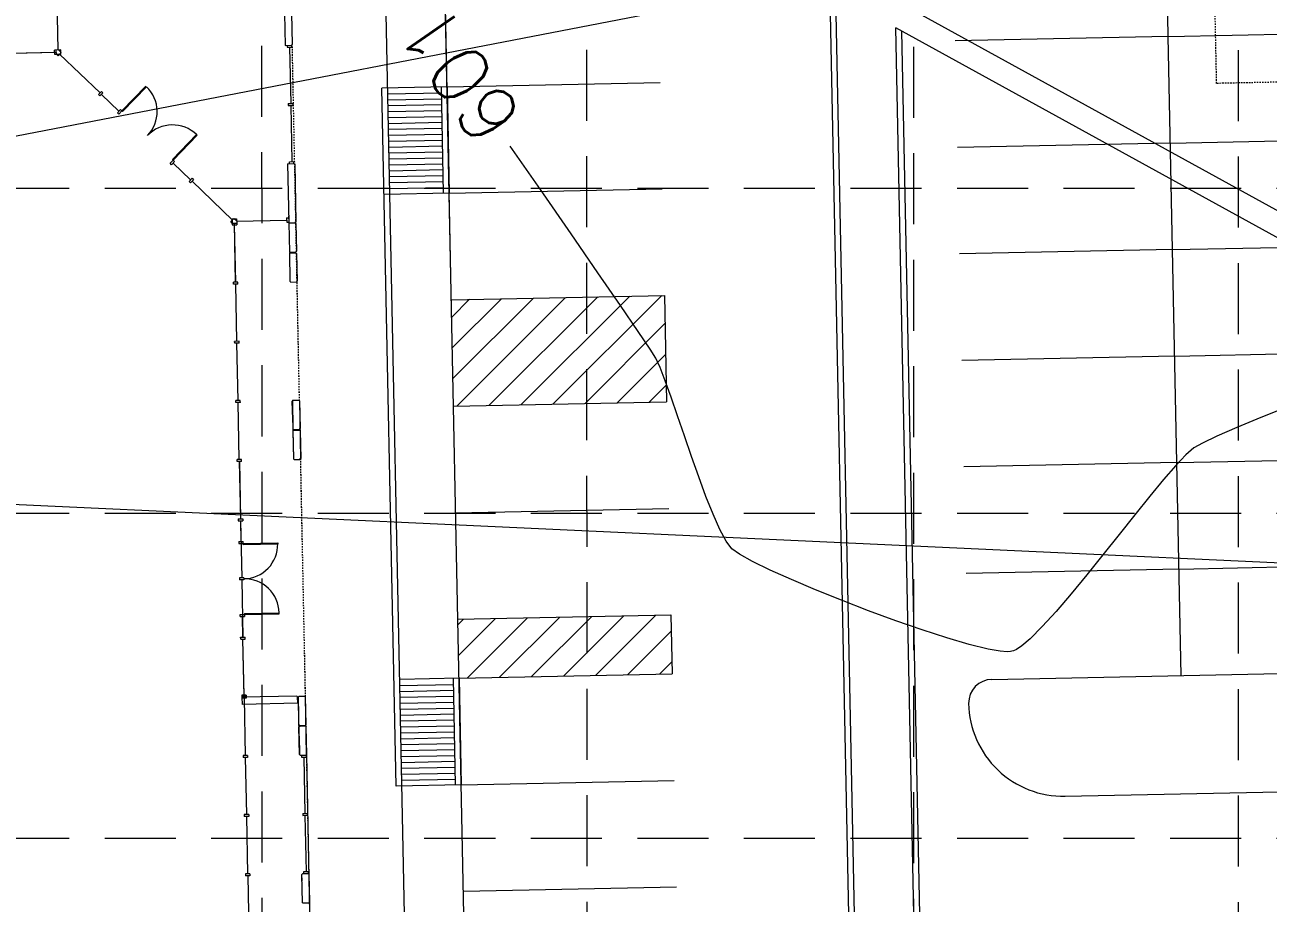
# Model space of a CAD drawing. Extents: x 2140663 to 2528301, y 336313 to 7007653.
# Drawn here: x 2528005.2 to 2528110.2, y 7007234.7 to 7007308.9 of the extents above; entities that cross this region are included whole.
import ezdxf

# ---------------------------------------------------------------- set-up
doc = ezdxf.new("R2010")
doc.units = 0
doc.header["$MEASUREMENT"] = 0
for name, pattern in [('HIDDEN', [0.375, 0.25, -0.125]), ('xdrc002ar$0$HIDDEN2', [0.1875, 0.125, -0.0625]), ('xdrc002ar$0$XR3$0$HIDDEN2', [0.1875, 0.125, -0.0625]), ('xdrc002pt$0$HIDDEN2', [0.1875, 0.125, -0.0625])]:
    doc.linetypes.add(name, pattern=pattern)
for name, color, linetype in [('1 EXISTING CONTOURS', 43, 'Continuous'), ('GRID', 254, 'HIDDEN'), ('SANDBAGS', 250, 'HIDDEN'), ('xdrc002ar$0$BASE1$0$awa', 7, 'Continuous'), ('xdrc002ar$0$WINDOWS', 8, 'Continuous'), ('xdrc002ar$0$xdrc002ar$0$C-PKNG-FACE-N', 1, 'Continuous'), ('xdrc002ar$0$xdrc002ar$0$C-PKNG-STRP-N', 6, 'Continuous'), ('xdrc002ar$0$xdrc002ar$0$l-walk-n', 2, 'Continuous'), ('xdrc002ar$0$XR3$0$BASE1$0$awa', 4, 'Continuous'), ('xdrc002ar$0$XR3$0$WINDOWS', 2, 'Continuous'), ('xdrc002pt$0$V-ESMT-WATR-N', 2, 'xdrc002pt$0$HIDDEN2'), ('xdrc002STM$0$C-STRM-PIPE-N', 5, 'Continuous')]:
    doc.layers.add(name, color=color, linetype=linetype)
doc.styles.add('L200', font='simplex', dxfattribs={"height": 12})
pattern_1 = [(45, (0, -12.47937491443008), (-1.325825214724776, 1.325825214724777), [])]

msp = doc.modelspace()

# ---------------------------------------------------------------- hatches: boundary and pattern name
at = {"layer": 'xdrc002ar$0$xdrc002ar$0$C-PKNG-STRP-N', "lineweight": 0}
h = msp.add_hatch(dxfattribs=at)
h.set_pattern_fill('ANSI31', scale=15, style=0)
h.set_pattern_definition(pattern_1)
h.paths.add_polyline_path([(2528059.225096128, 7007286.028946982), (2528041.228812036, 7007285.663570857), (2528041.411500099, 7007276.66542881), (2528059.40778419, 7007277.030804935)])
h = msp.add_hatch(dxfattribs=at)
h.set_pattern_fill('ANSI31', scale=15, style=0)
h.set_pattern_definition(pattern_1)
h.paths.add_polyline_path([(2528059.773160316, 7007259.034520844), (2528041.776876224, 7007258.669144719), (2528041.878369633, 7007253.670174916), (2528059.874653724, 7007254.035551041)])

# ---------------------------------------------------------------- linework, layer by layer
at = {"layer": '1 EXISTING CONTOURS', "color": 43, "lineweight": 0, "elevation": 601}
for points in [[(2528048.751486931, 7007294.964823651), (2528046.198498413, 7007298.637017111)], [(2528051.338977554, 7007291.234178281), (2528048.751486931, 7007294.964823651)], [(2528053.616255947, 7007287.939734285), (2528051.338977554, 7007291.234178281)], [(2528057.014889849, 7007282.978778201), (2528055.527000561, 7007285.161323609)], [(2528058.023602263, 7007281.471930009), (2528057.014889849, 7007282.978778201)], [(2528058.496816255, 7007280.720610978), (2528058.023602263, 7007281.471930009)], [(2528058.863023396, 7007279.927296244), (2528058.496816255, 7007280.720610978)], [(2528059.796238794, 7007277.428108792), (2528059.300185014, 7007278.807082123)], [(2528060.916773587, 7007274.166445195), (2528060.339122423, 7007275.858516425)], [(2528109.6223835, 7007275.703968783), (2528107.581891213, 7007274.856097936)], [(2528105.90879528, 7007274.130110867), (2528104.673610219, 7007273.549686393)], [(2528103.289351918, 7007272.563514766), (2528102.429796078, 7007271.651846504)], [(2528103.946850548, 7007273.138503325), (2528103.289351918, 7007272.563514766)], [(2528062.737709147, 7007269.036760079), (2528062.128129263, 7007270.687426847)], [(2528063.904361438, 7007266.253812222), (2528063.33380731, 7007267.536175145)], [(2528098.974922475, 7007267.487552714), (2528097.643274972, 7007265.81995486)], [(2528064.437309215, 7007265.257811484), (2528063.904361438, 7007266.253812222)], [(2528064.92058833, 7007264.616313105), (2528064.437309215, 7007265.257811484)], [(2528097.643274972, 7007265.81995486), (2528096.277638848, 7007264.111071915)], [(2528065.56496044, 7007264.154597064), (2528064.92058833, 7007264.616313105)], [(2528096.277638848, 7007264.111071915), (2528094.911627821, 7007262.419982805)], [(2528076.47355895, 7007259.382401367), (2528074.190755616, 7007260.263542038)], [(2528091.147482498, 7007258.044267696), (2528090.116109035, 7007257.015143146)], [(2528084.97243125, 7007256.531717411), (2528083.092033652, 7007257.082287933)], [(2528090.116109035, 7007257.015143146), (2528089.41013626, 7007256.414503398)], [(2528086.565390762, 7007256.140062748), (2528084.97243125, 7007256.531717411)], [(2528087.582581257, 7007255.961660704), (2528086.565390762, 7007256.140062748)], [(2528088.469820869, 7007255.932938094), (2528088.170343299, 7007255.916814622)], [(2528088.590056884, 7007255.95553831), (2528088.469820869, 7007255.932938094)], [(2528089.41013626, 7007256.414503398), (2528088.961441051, 7007256.113759045)]]:
    msp.add_lwpolyline(points, dxfattribs=at)
at = {"layer": '1 EXISTING CONTOURS', "color": 43, "lineweight": 0, "extrusion": (0.8239606097689873, 0.5666470802440602, 0), "elevation": 6053675.850658791}
msp.add_lwpolyline([(4341211.671279651, 601.0000000000003), (4341215.043298461, 601.0000000000003)], dxfattribs=at)
at = {"layer": '1 EXISTING CONTOURS', "color": 43, "lineweight": 0, "extrusion": (0.9315762429712293, 0.3635460129496803, 0), "elevation": 4902548.256816328}
msp.add_lwpolyline([(5608748.585470863, 601), (5608749.787964085, 601)], dxfattribs=at)
at = {"layer": '1 EXISTING CONTOURS', "color": 43, "lineweight": 0, "extrusion": (0.9450673430624302, 0.3268756905566988, 0), "elevation": 4679695.402969774}
msp.add_lwpolyline([(5795986.108593979, 601), (5795987.769419931, 601)], dxfattribs=at)
at = {"layer": '1 EXISTING CONTOURS', "color": 43, "lineweight": 0, "extrusion": (-0.3751913302079662, 0.926947391029705, 0), "elevation": 5546851.119886079}
msp.add_lwpolyline([(-4972496.232793774, 601), (-4972493.711211489, 601)], dxfattribs=at)
at = {"layer": '1 EXISTING CONTOURS', "color": 43, "lineweight": 0, "extrusion": (0.3980592363006494, -0.917359713741422, 0), "elevation": -5421855.082763968}
msp.add_lwpolyline([(5108494.525398327, 601), (5108492.701581666, 601)], dxfattribs=at)
at = {"layer": '1 EXISTING CONTOURS', "color": 43, "lineweight": 0, "extrusion": (0.945681942110007, 0.3250933163986083, 0), "elevation": 4668759.555230815}
msp.add_lwpolyline([(5804795.088409372, 601.0000000000007), (5804796.935129543, 601.0000000000007)], dxfattribs=at)
at = {"layer": '1 EXISTING CONTOURS', "color": 43, "lineweight": 0, "extrusion": (0.4924255822910909, -0.8703545518380886, 0), "elevation": -4853909.013948852}
msp.add_lwpolyline([(5650908.168177082, 601), (5650907.33316143, 601)], dxfattribs=at)
at = {"layer": '1 EXISTING CONTOURS', "color": 43, "lineweight": 0, "extrusion": (0.9430773504655794, 0.3325734671299301, 0), "elevation": 4714590.441243994}
msp.add_lwpolyline([(5767631.886821808, 601), (5767633.724007731, 601)], dxfattribs=at)
at = {"layer": '1 EXISTING CONTOURS', "color": 43, "lineweight": 0, "extrusion": (0.7565386725570075, -0.6539489559022793, 0), "elevation": -2669790.72412259}
msp.add_lwpolyline([(6954521.938113463, 601.0000000000007), (6954520.366126349, 601.0000000000007)], dxfattribs=at)
at = {"layer": '1 EXISTING CONTOURS', "color": 43, "lineweight": 0, "extrusion": (0.770996331368693, -0.6368395849945389, 0), "elevation": -2513350.307218978}
msp.add_lwpolyline([(7012574.867099777, 601), (7012573.041162548, 601)], dxfattribs=at)
at = {"layer": '1 EXISTING CONTOURS', "color": 43, "lineweight": 0, "extrusion": (0.9293573175328742, 0.3691814951322732, 0), "elevation": 4936427.664257361}
msp.add_lwpolyline([(5578941.159290867, 601.0000000000007), (5578942.773938864, 601.0000000000007)], dxfattribs=at)
at = {"layer": '1 EXISTING CONTOURS', "color": 43, "lineweight": 0, "extrusion": (0.7783773854846513, -0.6277966595690666, 0), "elevation": -2431324.051045936}
msp.add_lwpolyline([(7041432.651331903, 601), (7041430.637869193, 601)], dxfattribs=at)
at = {"layer": '1 EXISTING CONTOURS', "color": 43, "lineweight": 0, "extrusion": (-0.4822470734726404, -0.8760352505048378, 0), "elevation": -7357762.629275139}
msp.add_lwpolyline([(-1164556.82056779, 601), (-1164558.081111396, 601)], dxfattribs=at)
at = {"layer": '1 EXISTING CONTOURS', "color": 43, "lineweight": 0, "extrusion": (-0.4369588043641325, -0.89948151914793, 0), "elevation": -7407565.049203262}
msp.add_lwpolyline([(-787934.5971723786, 601.0000000000007), (-787936.2530757668, 601.0000000000007)], dxfattribs=at)
at = {"layer": '1 EXISTING CONTOURS', "color": 43, "lineweight": 0, "extrusion": (0.4098454674321249, 0.9121549719347821, 0), "elevation": 7427826.899983624}
msp.add_lwpolyline([(565902.9935938786, 601), (565904.9668262252, 601)], dxfattribs=at)
at = {"layer": '1 EXISTING CONTOURS', "color": 43, "lineweight": 0, "extrusion": (-0.3904665380984092, -0.9206171205367862, 0), "elevation": -7438132.103364646}
msp.add_lwpolyline([(-408714.6434041322, 601), (-408716.8545277258, 601)], dxfattribs=at)
at = {"layer": '1 EXISTING CONTOURS', "color": 43, "lineweight": 0, "extrusion": (0.771128466546675, -0.6366795803866915, 0), "elevation": -2511894.94472607}
msp.add_lwpolyline([(7013085.932124414, 601), (7013083.838807378, 601)], dxfattribs=at)
at = {"layer": '1 EXISTING CONTOURS', "color": 43, "lineweight": 0, "extrusion": (-0.3746206591616185, -0.9271781715125278, 0), "elevation": -7444047.578213645}
msp.add_lwpolyline([(-281089.2532123304, 601), (-281091.6223018779, 601)], dxfattribs=at)
at = {"layer": '1 EXISTING CONTOURS', "color": 43, "lineweight": 0, "extrusion": (0.7595521286870381, -0.650446434233434, 0), "elevation": -2637628.945514676}
msp.add_lwpolyline([(6966769.315060224, 601), (6966767.368828202, 601)], dxfattribs=at)
at = {"layer": '1 EXISTING CONTOURS', "color": 43, "lineweight": 0, "extrusion": (-0.3453423893336008, -0.9384767627007926, 0), "elevation": -7449202.070397704}
msp.add_lwpolyline([(-47360.22832275182, 601.0000000000007), (-47362.6730331406, 601.0000000000007)], dxfattribs=at)
at = {"layer": '1 EXISTING CONTOURS', "color": 43, "lineweight": 0, "extrusion": (0.740262436984528, -0.6723180232521866, 0), "elevation": -2839654.962985636}
msp.add_lwpolyline([(6886892.892791157, 601), (6886891.159305826, 601)], dxfattribs=at)
at = {"layer": '1 EXISTING CONTOURS', "color": 43, "lineweight": 0, "extrusion": (-0.3288415619581665, -0.9443851053086944, 0), "elevation": -7448887.963243172}
msp.add_lwpolyline([(83204.45314803626, 601.0000000000003), (83202.09069041722, 601.0000000000003)], dxfattribs=at)
at = {"layer": '1 EXISTING CONTOURS', "color": 43, "lineweight": 0, "extrusion": (-0.3085595833005618, -0.9512050165728646, 0), "elevation": -7445402.354515115}
msp.add_lwpolyline([(242568.9940647739, 601), (242566.7935917033, 601)], dxfattribs=at)
at = {"layer": '1 EXISTING CONTOURS', "color": 43, "lineweight": 0, "extrusion": (-0.07607859480586716, -0.9971018239941019, 0), "elevation": -7179281.05139438}
msp.add_lwpolyline([(1987659.142270861, 601.0000000000007), (1987658.55280043, 601.0000000000007)], dxfattribs=at)
at = {"layer": '1 EXISTING CONTOURS', "color": 43, "lineweight": 0, "extrusion": (0.3002068143971618, -0.9538741366603397, 0), "elevation": -5925090.802812343}
msp.add_lwpolyline([(4515104.429624688, 601.0000000000003), (4515104.309319062, 601.0000000000003)], dxfattribs=at)
at = {"layer": '1 EXISTING CONTOURS', "color": 43, "lineweight": 0, "extrusion": (0.4296481050288143, -0.9029964041152929, 0), "elevation": -5241338.441811913}
msp.add_lwpolyline([(5293509.552192982, 601.0000000000003), (5293509.267997229, 601.0000000000003)], dxfattribs=at)
at = {"layer": 'GRID', "color": 253, "linetype": 'HIDDEN', "lineweight": 0, "ltscale": 24}
for p, q in [((2528025.314863435, 7006032.117452909), (2528025.21406728, 7007624.562990395)), ((2528052.75125109, 7006031.787906426), (2528052.67153935, 7007624.562990395)), ((2528080.45980197, 7006032.041801908), (2528080.250281271, 7007625.178615601)), ((2528107.768453324, 7006031.75605775), (2528107.707753342, 7007625.178615601)), ((2527228.947377252, 7007295.073325557), (2528272.331315909, 7007295.073325557)), ((2527228.947377252, 7007267.615853484), (2528272.331315909, 7007267.615853484)), ((2527228.947377252, 7007240.158381416), (2528272.331315909, 7007240.158381416))]:
    msp.add_line(p, q, dxfattribs=at)
at = {"layer": 'SANDBAGS', "color": 7, "linetype": 'Continuous', "lineweight": 0}
for p, q in [((2527911.876143212, 7007281.632077943), (2528166.966509608, 7007330.897525273)), ((2528168.880182803, 7007260.723650004), (2527914.25094047, 7007272.533957462))]:
    msp.add_line(p, q, dxfattribs=at)
at = {"layer": 'xdrc002ar$0$BASE1$0$awa', "color": 7, "lineweight": 0}
for p, q in [((2528027.100951959, 7007311.485397194), (2528027.188906175, 7007307.152947404)), ((2528027.706301906, 7007311.433231283), (2528027.79167957, 7007307.22769732)), ((2528027.188906176, 7007307.152947404), (2528027.730461039, 7007307.163941654)), ((2528027.730461039, 7007307.163941654), (2528027.79167957, 7007307.227697321)), ((2528007.723311913, 7007306.382975023), (2528007.715700437, 7007306.757897621)), ((2528008.010163038, 7007306.270923153), (2528008.269891222, 7007306.541415591)), ((2528011.801320256, 7007303.150519862), (2528011.541592066, 7007302.88002742)), ((2528019.332191012, 7007295.919398156), (2528019.072462771, 7007295.648905763)), ((2528022.603891148, 7007292.258009351), (2528022.863619384, 7007292.528501738)), ((2528022.727492832, 7007291.975942315), (2528023.102415429, 7007291.983553719)), ((2528027.495308338, 7007292.156085477), (2528028.036863201, 7007292.167079726)), ((2528027.495308338, 7007292.156085477), (2528027.545416744, 7007289.687845055)), ((2528028.036863201, 7007292.167079726), (2528028.100618868, 7007292.105861194)), ((2528028.100609504, 7007292.105870185), (2528028.148181148, 7007289.762585607)), ((2528027.545416744, 7007289.687845055), (2528028.086971607, 7007289.698839305)), ((2528027.546685311, 7007289.625357955), (2528028.088240174, 7007289.636352205)), ((2528027.546685311, 7007289.625357955), (2528027.59552515, 7007287.219604621)), ((2528028.086971607, 7007289.698839305), (2528028.148190139, 7007289.762594971)), ((2528028.088240174, 7007289.636352205), (2528028.151995841, 7007289.575133673)), ((2528028.151986477, 7007289.575142664), (2528028.199558122, 7007287.231858075)), ((2528027.584530901, 7007287.761159484), (2528027.59552515, 7007287.219604621)), ((2528027.59552515, 7007287.219604621), (2528027.659280817, 7007287.158386089)), ((2528027.659280817, 7007287.158386089), (2528028.13834858, 7007287.168111771)), ((2528028.13834858, 7007287.168111771), (2528028.199567113, 7007287.231867438)), ((2528023.203900814, 7007286.984585762), (2528022.828978207, 7007286.976974359)), ((2528023.305386193, 7007281.985617798), (2528022.930463587, 7007281.978006394)), ((2528023.406871572, 7007276.986649832), (2528023.031948966, 7007276.979038429)), ((2528027.801033043, 7007277.096694492), (2528027.862251576, 7007277.160450159)), ((2528027.801033043, 7007277.096694492), (2528027.848604315, 7007274.753428259)), ((2528027.832324369, 7007275.555346036), (2528027.801033043, 7007277.096694492)), ((2528027.862251576, 7007277.160450159), (2528028.341319339, 7007277.170175841)), ((2528028.341319339, 7007277.170175841), (2528028.405075006, 7007277.108957308)), ((2528028.405065642, 7007277.108966299), (2528028.452637286, 7007274.765681713)), ((2528027.848604315, 7007274.753428258), (2528027.912359982, 7007274.692209726)), ((2528027.852410017, 7007274.56596696), (2528027.913628549, 7007274.629722627)), ((2528027.852410017, 7007274.56596696), (2528027.899981288, 7007272.222700726)), ((2528027.912359982, 7007274.692209726), (2528028.391427745, 7007274.701935409)), ((2528027.913628549, 7007274.629722627), (2528028.392696312, 7007274.639448309)), ((2528028.391427745, 7007274.701935409), (2528028.452646277, 7007274.765691076)), ((2528028.392696312, 7007274.639448309), (2528028.456451979, 7007274.578229777)), ((2528028.456442615, 7007274.578238768), (2528028.50401426, 7007272.234954179)), ((2528027.888987039, 7007272.764255589), (2528027.899981288, 7007272.222700726)), ((2528023.508356952, 7007271.987681866), (2528023.133434346, 7007271.980070463)), ((2528027.899981288, 7007272.222700726), (2528027.963736955, 7007272.161482193)), ((2528027.963736955, 7007272.161482193), (2528028.442804718, 7007272.171207875)), ((2528028.442804718, 7007272.171207875), (2528028.504023251, 7007272.234963543)), ((2528023.707944864, 7007262.156378203), (2528023.333022259, 7007262.148766797)), ((2528023.909350375, 7007252.241653225), (2528023.534427769, 7007252.23404182)), ((2528028.182558828, 7007252.161811566), (2528023.537345268, 7007252.067384865)), ((2528023.537345268, 7007252.067384865), (2528023.549608054, 7007251.463344479)), ((2528028.257308744, 7007251.559038171), (2528023.549608054, 7007251.463344479)), ((2528028.182558828, 7007252.161811566), (2528028.246314495, 7007252.100593034)), ((2528028.257308744, 7007251.55903817), (2528028.246314495, 7007252.100593034)), ((2528028.30845994, 7007252.101854665), (2528028.369678473, 7007252.165610332)), ((2528028.31945419, 7007251.560299803), (2528028.30845994, 7007252.101854665)), ((2528028.356031638, 7007249.758567446), (2528028.30845994, 7007252.101854665)), ((2528028.369678473, 7007252.165610332), (2528028.848746236, 7007252.175336014)), ((2528028.848746236, 7007252.175336014), (2528028.912501903, 7007252.114117482)), ((2528028.960063757, 7007249.770862871), (2528028.912492539, 7007252.114126473)), ((2528028.356010226, 7007249.758588006), (2528028.419765893, 7007249.697369474)), ((2528028.359815928, 7007249.571126709), (2528028.42103446, 7007249.634882374)), ((2528028.407408185, 7007247.227860898), (2528028.359836488, 7007249.57114812)), ((2528028.419765893, 7007249.697369474), (2528028.898833656, 7007249.707095156)), ((2528028.42103446, 7007249.634882374), (2528028.900102223, 7007249.644608056)), ((2528028.898833656, 7007249.707095156), (2528028.960089047, 7007249.770889209)), ((2528028.900102223, 7007249.644608056), (2528028.963896313, 7007249.583352631)), ((2528029.011441157, 7007247.240114353), (2528028.963869939, 7007249.583377956)), ((2528028.37611686, 7007248.769209354), (2528028.407408185, 7007247.227860899)), ((2528028.407408185, 7007247.227860898), (2528028.471163852, 7007247.166642367)), ((2528028.471163852, 7007247.166642367), (2528028.950231615, 7007247.176368049)), ((2528028.950231615, 7007247.176368049), (2528029.011450148, 7007247.240123716)), ((2528029.622890227, 7007217.12134913), (2528029.011450148, 7007247.240123716)), ((2528028.612916078, 7007237.10495077), (2528028.674134611, 7007237.168706436)), ((2528028.623910328, 7007236.563395907), (2528028.612916078, 7007237.10495077)), ((2528028.661755917, 7007234.699197437), (2528028.612916078, 7007237.10495077)), ((2528028.674134611, 7007237.168706436), (2528029.153202374, 7007237.178432118)), ((2528029.153202374, 7007237.178432118), (2528029.216958041, 7007237.117213586)), ((2528029.264520322, 7007234.773937991), (2528029.216948677, 7007237.117222577)), ((2528028.661755917, 7007234.699197437), (2528029.20331078, 7007234.710191687)), ((2528029.20331078, 7007234.710191687), (2528029.264529312, 7007234.773947353))]:
    msp.add_line(p, q, dxfattribs=at)
at = {"layer": 'xdrc002ar$0$BASE1$0$awa', "color": 7, "linetype": 'xdrc002ar$0$HIDDEN2', "lineweight": 0}
for p, q in [((2528028.100627468, 7007292.105852938), (2528027.793625626, 7007307.227737712)), ((2528028.405065642, 7007277.108966299), (2528028.199549098, 7007287.231848676)), ((2528028.912501903, 7007252.114117482), (2528028.504005235, 7007272.23494478))]:
    msp.add_line(p, q, dxfattribs=at)
at = {"layer": 'xdrc002ar$0$WINDOWS', "color": 7, "linetype": 'Continuous', "lineweight": 0}
for p, q in [((2528002.885188253, 7007306.474237169), (2528007.717523943, 7007306.572339704)), ((2528008.037630726, 7007306.764433275), (2528007.715700437, 7007306.757897621)), ((2528007.889944178, 7007306.386357903), (2528007.723311913, 7007306.382975023)), ((2528007.889944178, 7007306.386357903), (2528008.010163038, 7007306.270923153)), ((2528008.037630726, 7007306.764433275), (2528008.269891222, 7007306.54141559)), ((2528011.551193439, 7007303.130662711), (2528008.139983272, 7007306.406123697)), ((2528011.681101389, 7007303.265954604), (2528011.421373205, 7007302.995462168)), ((2528011.541592066, 7007302.88002742), (2528011.421373205, 7007302.995462168)), ((2528013.152662276, 7007301.592924365), (2528011.671412302, 7007303.015227965)), ((2528011.80132025, 7007303.150519856), (2528011.681101389, 7007303.265954604)), ((2528013.402745205, 7007301.612735778), (2528015.422853697, 7007303.716565456)), ((2528013.462854624, 7007301.555018392), (2528015.482963116, 7007303.658848071)), ((2528013.022798158, 7007301.457678172), (2528013.282526394, 7007301.728170559)), ((2528013.022798158, 7007301.457678172), (2528013.143016996, 7007301.3422434)), ((2528013.143016996, 7007301.3422434), (2528013.402745232, 7007301.612735786)), ((2528013.402745232, 7007301.612735786), (2528013.282526394, 7007301.728170559)), ((2528013.462854624, 7007301.555018392), (2528013.402745205, 7007301.612735778)), ((2528017.670513984, 7007297.514801369), (2528019.690622495, 7007299.61863103)), ((2528017.730623403, 7007297.457083982), (2528019.750731915, 7007299.560913643)), ((2528019.750731915, 7007299.560913643), (2528019.690622495, 7007299.61863103)), ((2528017.470895175, 7007297.186591625), (2528017.730623411, 7007297.45708401)), ((2528017.591114013, 7007297.071156853), (2528017.470895175, 7007297.186591625)), ((2528017.591114013, 7007297.071156853), (2528017.850842249, 7007297.34164924)), ((2528017.670513984, 7007297.514801369), (2528017.730623403, 7007297.457083982)), ((2528019.202283029, 7007295.78410628), (2528017.721949821, 7007297.205529596)), ((2528017.730623411, 7007297.45708401), (2528017.850842249, 7007297.34164924)), ((2528019.072462771, 7007295.648905763), (2528019.19268161, 7007295.533470992)), ((2528019.452409845, 7007295.803963378), (2528019.19268161, 7007295.533470992)), ((2528019.322501869, 7007295.66867151), (2528022.733711408, 7007292.393209869)), ((2528019.332191006, 7007295.91939815), (2528019.452409845, 7007295.803963378)), ((2528023.095879837, 7007292.305484009), (2528022.863619384, 7007292.528501738)), ((2528022.724109986, 7007292.14257458), (2528022.603891148, 7007292.258009351)), ((2528022.724109986, 7007292.14257458), (2528022.727492832, 7007291.975942315)), ((2528023.012993352, 7007287.147411042), (2528022.914890821, 7007291.979746732)), ((2528023.095879837, 7007292.305484009), (2528023.102415429, 7007291.983553718)), ((2528023.200517959, 7007287.151218029), (2528022.825595362, 7007287.143606625)), ((2528022.828978207, 7007286.976974359), (2528022.825595362, 7007287.143606625)), ((2528023.114478731, 7007282.148443076), (2528023.0163762, 7007286.980778775)), ((2528023.203900805, 7007286.984585762), (2528023.200517959, 7007287.151218029)), ((2528023.302003338, 7007282.152250063), (2528022.927080741, 7007282.14463866)), ((2528022.930463587, 7007281.978006394), (2528022.927080741, 7007282.14463866)), ((2528023.21596411, 7007277.14947511), (2528023.11786158, 7007281.98181081)), ((2528023.305386185, 7007281.985617797), (2528023.302003338, 7007282.152250063)), ((2528023.403488718, 7007277.153282097), (2528023.028566121, 7007277.145670693)), ((2528023.031948966, 7007276.979038429), (2528023.028566121, 7007277.145670693)), ((2528023.31744949, 7007272.150507146), (2528023.219346959, 7007276.982842846)), ((2528023.406871564, 7007276.986649832), (2528023.403488718, 7007277.153282097)), ((2528023.504974097, 7007272.154314132), (2528023.1300515, 7007272.146702729)), ((2528023.133434346, 7007271.980070463), (2528023.1300515, 7007272.146702729)), ((2528023.320832335, 7007271.983874879), (2528023.418934869, 7007267.15153918)), ((2528023.508356943, 7007271.987681866), (2528023.504974097, 7007272.154314132)), ((2528023.231186034, 7007267.147727641), (2528023.606108632, 7007267.155339045)), ((2528023.231186034, 7007267.147727641), (2528023.23456888, 7007266.981095375)), ((2528023.23456888, 7007266.981095375), (2528023.609491478, 7007266.988706779)), ((2528023.422317715, 7007266.984906914), (2528023.520420251, 7007262.152571214)), ((2528023.606108632, 7007267.155339045), (2528023.609491478, 7007266.988706779)), ((2528023.333022259, 7007262.148766797), (2528023.336405104, 7007261.982134533)), ((2528023.711327702, 7007261.989745936), (2528023.336405104, 7007261.982134533)), ((2528023.523803094, 7007261.98593895), (2528023.62190563, 7007257.153603249)), ((2528023.707944856, 7007262.156378202), (2528023.711327702, 7007261.989745936)), ((2528023.434156793, 7007257.14979171), (2528023.809079391, 7007257.157403113)), ((2528023.437539638, 7007256.983159444), (2528023.434156793, 7007257.14979171)), ((2528023.437539638, 7007256.983159444), (2528023.812462237, 7007256.990770848)), ((2528023.721701771, 7007252.237843721), (2528023.625288474, 7007256.986970983)), ((2528023.812462237, 7007256.990770848), (2528023.809079391, 7007257.157403113)), ((2528023.534427769, 7007252.23404182), (2528023.537810615, 7007252.067409555)), ((2528023.535993017, 7007252.150830868), (2528023.539375864, 7007251.984198601)), ((2528023.912733213, 7007252.075020959), (2528023.537810615, 7007252.067409555)), ((2528023.909350367, 7007252.241653225), (2528023.912733213, 7007252.075020959)), ((2528028.575368533, 7007247.167957882), (2528028.578751379, 7007247.001325617)), ((2528028.578751379, 7007247.001325617), (2528028.953673977, 7007247.008937021)), ((2528028.883452853, 7007242.256533021), (2528028.78704171, 7007247.005554174)), ((2528028.950291131, 7007247.175569286), (2528028.953673977, 7007247.008937021)), ((2528028.675162521, 7007242.252304464), (2528029.050085119, 7007242.259915868)), ((2528028.675162521, 7007242.252304464), (2528028.678545367, 7007242.085672198)), ((2528028.678545367, 7007242.085672198), (2528029.053467965, 7007242.093283601)), ((2528028.983187261, 7007237.341681538), (2528028.886776118, 7007242.090702691)), ((2528029.050085119, 7007242.259915868), (2528029.053467965, 7007242.093283601)), ((2528028.774896929, 7007237.337452981), (2528029.149819526, 7007237.345064384)), ((2528028.778279775, 7007237.170820714), (2528028.774896929, 7007237.337452981)), ((2528029.153202372, 7007237.178432117), (2528029.149819526, 7007237.345064384))]:
    msp.add_line(p, q, dxfattribs=at)
for centre, start, end in [((2528013.462854624, 7007301.555018392), 316.1622469006496, 46.163017354148), ((2528017.670513984, 7007297.514801369), 46.16301667511514, 136.1637875443439)]:
    msp.add_arc(centre, 2.916665500050441, start, end, dxfattribs=at)
at = {"layer": 'xdrc002ar$0$xdrc002ar$0$C-PKNG-FACE-N', "color": 7, "lineweight": 0}
for p, q in [((2528101.789746895, 7007307.897462179), (2528101.424370767, 7007325.89374627)), ((2528037.743806111, 7007210.993100021), (2528035.681777972, 7007312.556507182)), ((2528042.42643404, 7007226.675737983), (2528040.680747774, 7007312.658000591)), ((2528041.274071597, 7007283.433108749), (2528040.726009377, 7007310.427437844)), ((2528101.798686719, 7007307.897643683), (2528117.786385545, 7007308.222239773)), ((2528040.863435922, 7007303.659854948), (2528035.364569127, 7007303.548212198)), ((2528036.562197002, 7007244.560090188), (2528035.364569128, 7007303.548212198)), ((2528040.363539131, 7007303.649705611), (2528040.546227195, 7007294.651563566)), ((2528040.863435913, 7007303.659854948), (2528041.046123975, 7007294.661712902)), ((2528041.046130087, 7007294.66141297), (2528035.547265478, 7007294.549770263)), ((2528041.378472843, 7007253.66002558), (2528041.561160907, 7007244.661883535)), ((2528041.878369625, 7007253.670174916), (2528042.061057687, 7007244.67203287)), ((2528042.061063799, 7007244.671732939), (2528036.56219919, 7007244.560090232))]:
    msp.add_line(p, q, dxfattribs=at)
at = {"layer": 'xdrc002ar$0$xdrc002ar$0$C-PKNG-FACE-N', "color": 7, "linetype": 'Continuous', "lineweight": 0}
for p, q in [((2528086.889278515, 7007253.583821638), (2528118.882472495, 7007254.233375136)), ((2528084.930288741, 7007251.543637171), (2528084.930288741, 7007251.54363717)), ((2528093.091026615, 7007243.707678073), (2528113.086697867, 7007244.113647487))]:
    msp.add_line(p, q, dxfattribs=at)
for centre, radius, start, end in [((2528086.929875862, 7007251.584234518), 1.9999992, 91.16310880998755, 181.1631084898884), ((2528092.928637226, 7007251.70602656), 7.999996800000002, 181.1631084898884, 271.1631088099875)]:
    msp.add_arc(centre, radius, start, end, dxfattribs=at)
at = {"layer": 'xdrc002ar$0$xdrc002ar$0$C-PKNG-STRP-N', "color": 7, "lineweight": 0}
for p, q in [((2528101.789748921, 7007307.897362202), (2528083.793564811, 7007307.531988105)), ((2528102.885875506, 7007253.908598387), (2528101.789746895, 7007307.897462179)), ((2528040.863435912, 7007303.659854947), (2528058.859720003, 7007304.025231073)), ((2528101.972436984, 7007298.899220156), (2528083.976252875, 7007298.533846059)), ((2528101.972436984, 7007298.899220156), (2528119.968621097, 7007299.264594253)), ((2528041.046123975, 7007294.661712902), (2528059.042408065, 7007295.027089027)), ((2528102.155125048, 7007289.901078111), (2528084.158940938, 7007289.535704014)), ((2528102.155125046, 7007289.90107811), (2528120.151309159, 7007290.266452207)), ((2528041.228812038, 7007285.663570856), (2528059.225096128, 7007286.028946981)), ((2528059.225096128, 7007286.028946981), (2528059.40778419, 7007277.030804936)), ((2528102.33781311, 7007280.902936064), (2528084.341628999, 7007280.537561969)), ((2528102.33781108, 7007280.903036045), (2528120.333995192, 7007281.26841014)), ((2528041.4115001, 7007276.66542881), (2528059.40778419, 7007277.030804936)), ((2528102.520499144, 7007271.904893999), (2528084.524315033, 7007271.539519903)), ((2528102.520499143, 7007271.904893999), (2528120.516683254, 7007272.270268096)), ((2528041.594188163, 7007267.667286765), (2528059.590472253, 7007268.03266289)), ((2528102.703187206, 7007262.906751953), (2528120.699371317, 7007263.27212605)), ((2528102.703187207, 7007262.906751953), (2528084.707003095, 7007262.541377856)), ((2528041.776876225, 7007258.669144719), (2528059.773160316, 7007259.034520844)), ((2528059.773160316, 7007259.034520844), (2528059.874653724, 7007254.035551041)), ((2528041.878369634, 7007253.670174916), (2528059.874653724, 7007254.035551041)), ((2528042.06105777, 7007244.672029272), (2528060.05734186, 7007245.037405397)), ((2528042.243745905, 7007235.673883627), (2528060.240029996, 7007236.039259752))]:
    msp.add_line(p, q, dxfattribs=at)
at = {"layer": 'xdrc002ar$0$xdrc002ar$0$C-PKNG-STRP-N', "color": 7, "linetype": 'Continuous', "lineweight": 0}
msp.add_line((2528041.878369634, 7007253.670174916), (2528036.879401821, 7007253.568681548), dxfattribs=at)
at = {"layer": 'xdrc002ar$0$xdrc002ar$0$l-walk-n', "color": 7, "lineweight": 0}
for p, q in [((2528035.874619476, 7007303.058364821), (2528040.373690499, 7007303.149708851)), ((2528035.884768813, 7007302.558468042), (2528040.383839834, 7007302.649812071)), ((2528035.89491815, 7007302.058571261), (2528040.393989173, 7007302.149915291)), ((2528035.905067487, 7007301.558674482), (2528040.40413851, 7007301.650018511)), ((2528035.915216823, 7007301.058777701), (2528040.414287846, 7007301.150121732)), ((2528035.92536616, 7007300.558880921), (2528040.424437183, 7007300.650224952)), ((2528035.935515496, 7007300.058984142), (2528040.434586519, 7007300.150328171)), ((2528035.945664835, 7007299.559087362), (2528040.444735858, 7007299.650431392)), ((2528035.95581417, 7007299.059190582), (2528040.454885194, 7007299.150534612)), ((2528035.965963508, 7007298.559293802), (2528040.46503453, 7007298.650637832)), ((2528035.976112843, 7007298.059397022), (2528040.475183868, 7007298.150741052)), ((2528035.986262181, 7007297.559500243), (2528040.485333203, 7007297.650844271)), ((2528035.996411518, 7007297.059603462), (2528040.495482542, 7007297.150947492)), ((2528036.006560854, 7007296.559706682), (2528040.505631878, 7007296.651050712)), ((2528036.016710192, 7007296.059809902), (2528040.515781215, 7007296.151153932)), ((2528036.026859527, 7007295.559913122), (2528040.52593055, 7007295.651257152)), ((2528036.037008865, 7007295.060016342), (2528040.536079887, 7007295.151360372)), ((2528036.889553188, 7007253.068684789), (2528041.388624211, 7007253.16002882)), ((2528036.899702525, 7007252.568788011), (2528041.398773546, 7007252.660132039)), ((2528036.909851862, 7007252.06889123), (2528041.408922885, 7007252.16023526)), ((2528036.920001199, 7007251.56899445), (2528041.419072222, 7007251.66033848)), ((2528036.930150535, 7007251.06909767), (2528041.429221557, 7007251.1604417)), ((2528036.940299871, 7007250.56920089), (2528041.439370895, 7007250.660544921)), ((2528036.950449208, 7007250.06930411), (2528041.449520231, 7007250.16064814)), ((2528036.960598547, 7007249.569407331), (2528041.45966957, 7007249.66075136)), ((2528036.970747882, 7007249.06951055), (2528041.469818906, 7007249.160854581)), ((2528036.98089722, 7007248.569613771), (2528041.479968242, 7007248.660957801)), ((2528036.991046555, 7007248.069716991), (2528041.49011758, 7007248.161061021)), ((2528037.001195893, 7007247.569820211), (2528041.500266915, 7007247.66116424)), ((2528037.01134523, 7007247.069923431), (2528041.510416253, 7007247.16126746)), ((2528037.021494566, 7007246.570026651), (2528041.52056559, 7007246.661370681)), ((2528037.031643904, 7007246.07012987), (2528041.530714927, 7007246.161473901)), ((2528037.041793239, 7007245.570233091), (2528041.540864262, 7007245.66157712)), ((2528037.051942577, 7007245.070336311), (2528041.551013599, 7007245.161680341))]:
    msp.add_line(p, q, dxfattribs=at)
at = {"layer": 'xdrc002ar$0$XR3$0$BASE1$0$awa', "color": 7, "lineweight": 0}
for p, q in [((2528027.09862568, 7007311.504095542), (2528027.186961945, 7007307.152765987)), ((2528027.692942099, 7007311.995425953), (2528027.789735361, 7007307.22751573)), ((2528027.186961945, 7007307.152765987), (2528027.728516811, 7007307.163760083)), ((2528027.728516811, 7007307.163760083), (2528027.789735361, 7007307.227515732)), ((2528027.389929869, 7007297.154829998), (2528027.931484735, 7007297.165824094)), ((2528027.389929869, 7007297.154829998), (2528027.490145281, 7007292.218349113)), ((2528027.931484735, 7007297.165824094), (2528027.995240385, 7007297.104605543)), ((2528027.995231021, 7007297.104614534), (2528028.094178257, 7007292.230602396)), ((2528027.479151186, 7007292.759903979), (2528027.490145281, 7007292.218349113)), ((2528027.490145281, 7007292.218349113), (2528027.553900931, 7007292.157130563)), ((2528027.553900931, 7007292.157130563), (2528028.032968697, 7007292.166856109)), ((2528028.032968697, 7007292.166856109), (2528028.094187248, 7007292.230611759)), ((2528023.200004841, 7007286.984363506), (2528022.825082233, 7007286.976752209)), ((2528023.301488803, 7007281.985395512), (2528022.926566195, 7007281.977784215)), ((2528023.402972765, 7007276.986427517), (2528023.028050157, 7007276.978816221)), ((2528027.797134267, 7007277.096470932), (2528027.858352817, 7007277.160226581)), ((2528027.797134267, 7007277.096470932), (2528027.89608113, 7007272.222477137)), ((2528027.828425155, 7007275.555122466), (2528027.797134267, 7007277.096470932)), ((2528027.858352817, 7007277.160226581), (2528028.337420583, 7007277.169952126)), ((2528028.337420583, 7007277.169952126), (2528028.401176233, 7007277.108733577)), ((2528028.401166869, 7007277.108742568), (2528028.500114105, 7007272.23473042)), ((2528027.885087034, 7007272.764032003), (2528027.89608113, 7007272.222477137)), ((2528023.504456727, 7007271.987459524), (2528023.129534119, 7007271.979848227)), ((2528027.89608113, 7007272.222477137), (2528027.95983678, 7007272.161258586)), ((2528027.959836779, 7007272.161258588), (2528028.438904545, 7007272.170984133)), ((2528028.438904545, 7007272.170984133), (2528028.500123096, 7007272.234739782)), ((2528023.907009777, 7007252.158219814), (2528023.532087169, 7007252.150608516)), ((2528028.304554077, 7007252.101630961), (2528028.365772628, 7007252.16538661)), ((2528028.403500941, 7007247.227637167), (2528028.304554077, 7007252.101630961)), ((2528028.315548173, 7007251.560076095), (2528028.304554077, 7007252.101630961)), ((2528028.365772628, 7007252.16538661), (2528028.844840394, 7007252.175112157)), ((2528028.844840394, 7007252.175112157), (2528028.908596043, 7007252.113893607)), ((2528029.007533916, 7007247.239890449), (2528028.90858668, 7007252.113902598)), ((2528028.372210052, 7007248.768985632), (2528028.403500941, 7007247.227637167)), ((2528024.008493739, 7007247.15925182), (2528023.633571131, 7007247.151640522)), ((2528028.403500941, 7007247.227637167), (2528028.46725659, 7007247.166418617)), ((2528028.46725659, 7007247.166418617), (2528028.946324356, 7007247.176144162)), ((2528028.946324356, 7007247.176144162), (2528029.007542906, 7007247.239899813)), ((2528024.109977701, 7007242.160283826), (2528023.735055093, 7007242.152672527)), ((2528024.211461663, 7007237.161315831), (2528023.836539055, 7007237.153704534))]:
    msp.add_line(p, q, dxfattribs=at)
at = {"layer": 'xdrc002ar$0$XR3$0$BASE1$0$awa', "color": 7, "linetype": 'xdrc002ar$0$XR3$0$HIDDEN2', "lineweight": 0}
for p, q in [((2528028.401166869, 7007277.108742568), (2528028.094169232, 7007292.230592997)), ((2528028.908596043, 7007252.113893607), (2528028.500105081, 7007272.234721021)), ((2528029.314522529, 7007232.118030622), (2528029.007524891, 7007247.239881051))]:
    msp.add_line(p, q, dxfattribs=at)
at = {"layer": 'xdrc002ar$0$XR3$0$WINDOWS', "color": 7, "linetype": 'Continuous', "lineweight": 0}
for p, q in [((2528008.024244365, 7007306.764085811), (2528007.938412784, 7007310.992037901)), ((2528027.353594211, 7007307.156148785), (2528027.35697701, 7007306.989516518)), ((2528027.728516811, 7007307.163760083), (2528027.731899609, 7007306.997127816)), ((2528002.883280073, 7007306.472117287), (2528007.861419032, 7007306.573178402)), ((2528008.232534698, 7007306.768314308), (2528007.857612099, 7007306.760703011)), ((2528007.865223396, 7007306.385780413), (2528007.857612099, 7007306.760703011)), ((2528008.240145995, 7007306.393391709), (2528007.865223396, 7007306.385780413)), ((2528008.240145995, 7007306.393391709), (2528008.232534698, 7007306.768314308)), ((2528027.35697701, 7007306.989516518), (2528027.731899609, 7007306.997127816)), ((2528027.565267342, 7007306.993745045), (2528027.661677106, 7007302.244725459)), ((2528027.453386773, 7007302.24049696), (2528027.828309373, 7007302.248108258)), ((2528027.453386773, 7007302.24049696), (2528027.456769572, 7007302.073864695)), ((2528027.456769572, 7007302.073864695), (2528027.831692171, 7007302.081475992)), ((2528027.665059905, 7007302.078093193), (2528027.761469669, 7007297.329073589)), ((2528027.828309373, 7007302.248108258), (2528027.831692171, 7007302.081475992)), ((2528027.553179337, 7007297.324845064), (2528027.928101936, 7007297.332456361)), ((2528027.556562135, 7007297.158212798), (2528027.553179337, 7007297.324845064)), ((2528027.931484735, 7007297.165824094), (2528027.928101936, 7007297.332456361)), ((2528022.713027028, 7007292.496446034), (2528023.087949628, 7007292.504057332)), ((2528022.713027028, 7007292.496446034), (2528022.720638325, 7007292.121523434)), ((2528023.087949628, 7007292.504057332), (2528023.095560925, 7007292.129134732)), ((2528027.315901718, 7007292.589888914), (2528027.482533984, 7007292.593271714)), ((2528027.315901718, 7007292.589888914), (2528027.323513015, 7007292.214966315)), ((2528022.720638325, 7007292.121523434), (2528023.095560925, 7007292.129134732)), ((2528023.009097424, 7007287.147188839), (2528022.908036315, 7007292.125327798)), ((2528023.092178126, 7007292.295766999), (2528027.320130216, 7007292.381598582)), ((2528027.323513015, 7007292.214966315), (2528027.490145281, 7007292.218349113)), ((2528023.196622034, 7007287.150995772), (2528022.821699434, 7007287.143384475)), ((2528022.825082233, 7007286.976752209), (2528022.821699434, 7007287.143384475)), ((2528023.110581386, 7007282.148220845), (2528023.012480226, 7007286.980556572)), ((2528023.200004832, 7007286.984363506), (2528023.196622034, 7007287.150995772)), ((2528023.298105996, 7007282.152027778), (2528022.923183396, 7007282.144416482)), ((2528022.926566195, 7007281.977784215), (2528022.923183396, 7007282.144416482)), ((2528023.212065348, 7007277.14925285), (2528023.113964188, 7007281.981588579)), ((2528023.301488794, 7007281.985395512), (2528023.298105996, 7007282.152027778)), ((2528023.399589958, 7007277.153059783), (2528023.024667358, 7007277.145448487)), ((2528023.028050157, 7007276.978816221), (2528023.024667358, 7007277.145448487)), ((2528023.313549311, 7007272.150284857), (2528023.21544815, 7007276.982620584)), ((2528023.402972756, 7007276.986427517), (2528023.399589958, 7007277.153059783)), ((2528023.50107392, 7007272.154091789), (2528023.12615132, 7007272.146480493)), ((2528023.129534119, 7007271.979848227), (2528023.12615132, 7007272.146480493)), ((2528023.31693211, 7007271.98365259), (2528023.415033273, 7007267.151316863)), ((2528023.504456718, 7007271.987459524), (2528023.50107392, 7007272.154091789)), ((2528023.227284438, 7007267.147505376), (2528023.602207037, 7007267.155116674)), ((2528023.227284438, 7007267.147505376), (2528023.230667236, 7007266.980873111)), ((2528023.230667236, 7007266.980873111), (2528023.605589836, 7007266.988484407)), ((2528023.418416072, 7007266.984684596), (2528023.453935413, 7007265.235045797)), ((2528023.602207037, 7007267.155116674), (2528023.605589836, 7007266.988484407)), ((2528023.266537517, 7007265.231241436), (2528023.641460116, 7007265.238852732)), ((2528023.266537517, 7007265.231241436), (2528023.269920316, 7007265.064609169)), ((2528023.644842916, 7007265.072220465), (2528023.641460116, 7007265.238852732)), ((2528023.64484289, 7007265.07222048), (2528026.560907552, 7007265.131419471)), ((2528026.560907552, 7007265.131419471), (2528026.562598952, 7007265.048103337)), ((2528023.269920316, 7007265.064609169), (2528023.644842916, 7007265.072220465)), ((2528023.646534289, 7007264.988904347), (2528023.64484289, 7007265.07222048)), ((2528023.646534289, 7007264.988904347), (2528026.562598952, 7007265.048103337)), ((2528023.39170107, 7007259.065847577), (2528023.76662367, 7007259.073458873)), ((2528023.395083869, 7007258.89921531), (2528023.39170107, 7007259.065847577)), ((2528023.395083869, 7007258.89921531), (2528023.770006469, 7007258.906826606)), ((2528023.618001197, 7007257.153380874), (2528023.582481765, 7007258.90301967)), ((2528023.764932246, 7007259.156774992), (2528026.680996909, 7007259.215973957)), ((2528023.764932245, 7007259.156774992), (2528023.766623645, 7007259.073458858)), ((2528023.766623645, 7007259.073458858), (2528026.682688308, 7007259.132657823)), ((2528023.76662367, 7007259.073458873), (2528023.770006469, 7007258.906826606)), ((2528026.682688308, 7007259.132657823), (2528026.680996909, 7007259.215973957)), ((2528023.430252362, 7007257.149569388), (2528023.805174961, 7007257.157180685)), ((2528023.43363516, 7007256.982937122), (2528023.430252362, 7007257.149569388)), ((2528023.43363516, 7007256.982937122), (2528023.80855776, 7007256.990548418)), ((2528023.719485159, 7007252.154412881), (2528023.621383996, 7007256.986748608)), ((2528023.80855776, 7007256.990548418), (2528023.805174961, 7007257.157180685)), ((2528023.532087169, 7007252.150608516), (2528023.535469968, 7007251.98397625)), ((2528023.910392567, 7007251.991587548), (2528023.535469968, 7007251.98397625)), ((2528023.722867958, 7007251.987780613), (2528023.820969124, 7007247.155444886)), ((2528023.907009768, 7007252.158219814), (2528023.910392568, 7007251.991587548)), ((2528023.633571131, 7007247.151640522), (2528023.63695393, 7007246.985008256)), ((2528024.01187653, 7007246.992619554), (2528023.63695393, 7007246.985008256)), ((2528023.82435192, 7007246.988812619), (2528023.922453086, 7007242.156476892)), ((2528024.00849373, 7007247.15925182), (2528024.01187653, 7007246.992619554)), ((2528023.735055093, 7007242.152672527), (2528023.738437892, 7007241.986040261)), ((2528024.109977692, 7007242.160283825), (2528024.113360492, 7007241.993651559)), ((2528024.113360491, 7007241.993651559), (2528023.738437892, 7007241.986040261)), ((2528023.925835882, 7007241.989844626), (2528024.023937048, 7007237.157508899)), ((2528023.836539055, 7007237.153704534), (2528023.839921854, 7007236.987072268)), ((2528024.214844454, 7007236.994683566), (2528023.839921854, 7007236.987072268)), ((2528024.027319844, 7007236.990876631), (2528024.12838096, 7007232.012737672)), ((2528024.211461655, 7007237.161315831), (2528024.214844454, 7007236.994683566))]:
    msp.add_line(p, q, dxfattribs=at)
for centre, start, end in [((2528023.646534289, 7007264.988904347), 271.1622304097471, 1.163000675515473), ((2528023.764932245, 7007259.156774992), 1.163000675515473, 91.16377136808704)]:
    msp.add_arc(centre, 2.916665500050441, start, end, dxfattribs=at)
at = {"layer": 'xdrc002pt$0$V-ESMT-WATR-N', "color": 7, "lineweight": 0}
for p, q in [((2528105.875508576, 7007303.938737409), (2528105.571028348, 7007318.935646815)), ((2528120.872417985, 7007304.24321764), (2528105.875508576, 7007303.938737409))]:
    msp.add_line(p, q, dxfattribs=at)
at = {"layer": 'xdrc002STM$0$C-STRM-PIPE-N', "color": 5, "lineweight": 0}
for p, q in [((2528076.368440306, 7007156.209373553), (2528073.104163761, 7007316.988482729)), ((2528076.86247756, 7007156.508138549), (2528073.604060741, 7007316.99863207)), ((2528163.694845044, 7007264.161602568), (2528078.728022067, 7007310.943776445)), ((2528083.528457773, 7007074.502480458), (2528078.774899865, 7007308.634851198)), ((2528163.741722842, 7007261.852677318), (2528078.774899864, 7007308.634851198)), ((2528084.028354756, 7007074.512629799), (2528079.28065657, 7007308.356384883))]:
    msp.add_line(p, q, dxfattribs=at)

# ---------------------------------------------------------------- texts
at = {"layer": '1 EXISTING CONTOURS', "color": 43, "lineweight": 0, "insert": (2528043.546835748, 7007298.250801473, 601), "char_height": 4.8, "width": 16.8, "attachment_point": 1, "rotation": 124.89085571374456, "style": 'L200'}
msp.add_mtext('\\Ftxt.shx;\\W1.0000000000;\\T1.0000000000;\\o\\l601', dxfattribs=at)

doc.saveas('drawing.dxf')
